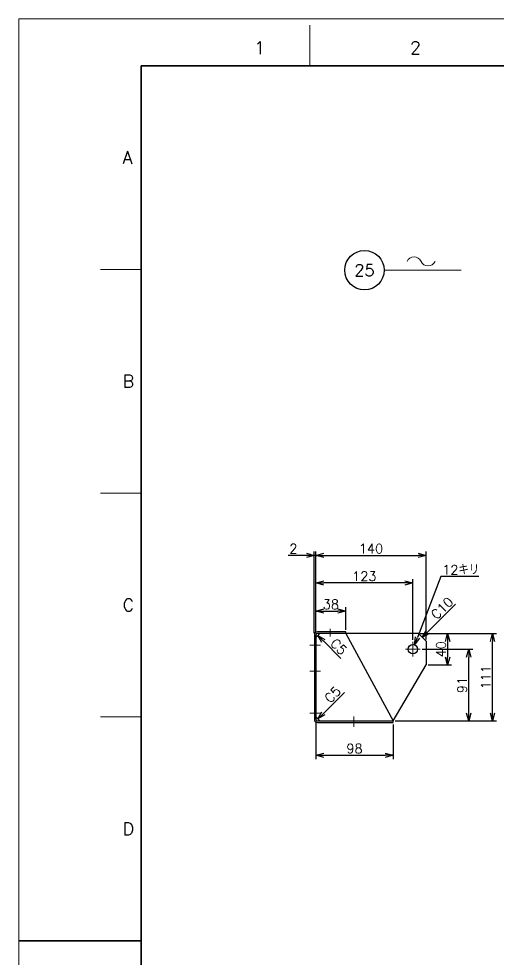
# Model space of a CAD drawing. Header units: millimetres. Extents: x 0 to 3313, y -19 to 2332.
# Drawn here: x 0 to 608, y 1138 to 2332 of the extents above; entities that cross this region are included whole.
import ezdxf
from ezdxf import colors
from ezdxf.entities.mleader import LeaderData, LeaderLine
from ezdxf.enums import TextEntityAlignment as Align
from ezdxf.math import Vec2, Vec3

# ---------------------------------------------------------------- set-up
doc = ezdxf.new("R2010")
doc.units = ezdxf.units.MM
doc.header["$LTSCALE"] = 1.6
doc.header["$PDMODE"] = 99
doc.header["$PDSIZE"] = 1
doc.linetypes.add('CENTER2', pattern=[28.575, 19.05, -3.175, 3.175, -3.175])
for name, color, linetype, lineweight in [('05_CENTER', 4, 'CENTER2', 13), ('08_DIM', 3, 'Continuous', 13), ('90_FRAME', 5, 'Continuous', 35)]:
    doc.layers.add(name, color=color, linetype=linetype, lineweight=lineweight)
doc.layers.add('10_DRAFT', color=8, linetype='Continuous', lineweight=0, plot=False)
doc.layers.add('91_BLANK', color=5, linetype='Continuous', lineweight=0, plot=False)
doc.styles.add('KSS_TXT', font='txt.shx', dxfattribs={"bigfont": 'extfont2.shx'})
doc.styles.get("Standard").update_dxf_attribs({"font": 'txt.shx', "bigfont": 'extfont2.shx'})
doc.dimstyles.new('KSS_DIM', dxfattribs={"dimscale": 4, "dimtxt": 3, "dimasz": 2.5, "dimexe": 1.25, "dimexo": 0.625, "dimtad": 1, "dimdsep": 46, "dimtxsty": 'KSS_TXT', "dimblk": 'OPEN30', "dimcen": 0, "dimazin": 2, "dimtfac": 0.75, "dimtmove": 0, "dimatfit": 3, "dimldrblk": 'OPEN30', "dimfxl": 1.25, "dimtolj": 1, "dimarcsym": 0})
doc.dimstyles.new('KSS_DIM$3', dxfattribs={"dimscale": 4, "dimtxt": 3, "dimasz": 2.5, "dimexe": 1.25, "dimexo": 0.625, "dimtad": 1, "dimtih": 1, "dimtoh": 1, "dimdsep": 46, "dimtxsty": 'KSS_TXT', "dimblk": 'OPEN30', "dimcen": 0, "dimazin": 2, "dimtfac": 0.75, "dimtofl": 0, "dimtmove": 0, "dimatfit": 3, "dimldrblk": 'OPEN30', "dimfxl": 1.25, "dimtolj": 1, "dimarcsym": 0})

# ---------------------------------------------------------------- blocks, each defined once
blk = doc.blocks.new('AM_BALLOON1')
at = {"transparency": 16777216}
blk.add_circle((0, 0), 5, dxfattribs=at)
blk.add_attdef('B_NUMBER', text='', height=3, dxfattribs=at).set_placement((0, 0), align=Align.MIDDLE_CENTER)
blk = doc.blocks.new('_OPEN')
at = {"color": 0, "linetype": 'ByBlock'}
for p, q in [((-1, 0.17), (0, 0)), ((0, 0), (-1, -0.17)), ((0, 0), (-1, 0))]:
    blk.add_line(p, q, dxfattribs=at)
blk = doc.blocks.new('p1ba05')
for centre, start, end in [((-2.95, 0.29), 24.2276, 155.5758), ((0, 1.62), 204.2276, 335.5758)]:
    blk.add_arc(centre, 1.62, start, end)
blk = doc.blocks.new('_Open30')
at = {"color": 0, "linetype": 'ByBlock', "lineweight": -2}
for p, q in [((-1, 0.27), (0, 0)), ((0, 0), (-1, -0.27)), ((0, 0), (-1, 0))]:
    blk.add_line(p, q, dxfattribs=at)
blk = doc.blocks.new('*D18')
at = {"layer": '08_DIM', "color": 0, "lineweight": -2, "transparency": 16777216}
for p, q in [((377, 1552.1), (377, 1585)), ((387, 1580), (405, 1580)), ((415, 1556.1), (415, 1585))]:
    blk.add_line(p, q, dxfattribs=at)
at = {"layer": 'Defpoints', "color": 0, "transparency": 16777216}
for p in [(415, 1580), (415, 1553.6), (377, 1549.6)]:
    blk.add_point(p, dxfattribs=at)
at = {"layer": '08_DIM', "color": 0, "lineweight": -2, "transparency": 16777216, "xscale": 10, "yscale": 10, "zscale": 10, "rotation": 180}
blk.add_blockref('_Open30', (377, 1580), dxfattribs=at)
at = {"layer": '08_DIM', "color": 0, "lineweight": -2, "transparency": 16777216, "xscale": 10, "yscale": 10, "zscale": 10}
blk.add_blockref('_Open30', (415, 1580), dxfattribs=at)
at = {"layer": '08_DIM', "color": 0, "transparency": 16777216, "insert": (396, 1588.5), "char_height": 12, "attachment_point": 5, "style": 'KSS_TXT'}
blk.add_mtext('\\A1;38', dxfattribs=at)
blk = doc.blocks.new('*D19')
at = {"layer": '08_DIM', "color": 0, "lineweight": -2, "transparency": 16777216}
for p, q in [((377, 1552.1), (377, 1655.7)), ((387, 1650.7), (507, 1650.7)), ((517, 1544.1), (517, 1655.7))]:
    blk.add_line(p, q, dxfattribs=at)
at = {"layer": 'Defpoints', "color": 0, "transparency": 16777216}
for p in [(517, 1650.7), (377, 1549.6), (517, 1541.6)]:
    blk.add_point(p, dxfattribs=at)
at = {"layer": '08_DIM', "color": 0, "lineweight": -2, "transparency": 16777216, "xscale": 10, "yscale": 10, "zscale": 10, "rotation": 180}
blk.add_blockref('_Open30', (377, 1650.7), dxfattribs=at)
at = {"layer": '08_DIM', "color": 0, "lineweight": -2, "transparency": 16777216, "xscale": 10, "yscale": 10, "zscale": 10}
blk.add_blockref('_Open30', (517, 1650.7), dxfattribs=at)
at = {"layer": '08_DIM', "color": 0, "transparency": 16777216, "insert": (447, 1659.2), "char_height": 12, "attachment_point": 5, "style": 'KSS_TXT'}
blk.add_mtext('\\A1;140', dxfattribs=at)
blk = doc.blocks.new('*D20')
at = {"layer": '08_DIM', "color": 0, "lineweight": -2, "transparency": 16777216}
for p, q in [((377, 1552.1), (377, 1620.7)), ((490, 1615.7), (387, 1615.7)), ((500, 1543.5), (500, 1620.7))]:
    blk.add_line(p, q, dxfattribs=at)
at = {"layer": 'Defpoints', "color": 0, "transparency": 16777216}
for p in [(377, 1615.7), (377, 1549.6), (500, 1541)]:
    blk.add_point(p, dxfattribs=at)
at = {"layer": '08_DIM', "color": 0, "lineweight": -2, "transparency": 16777216, "xscale": 10, "yscale": 10, "zscale": 10, "rotation": 180}
blk.add_blockref('_Open30', (377, 1615.7), dxfattribs=at)
at = {"layer": '08_DIM', "color": 0, "lineweight": -2, "transparency": 16777216, "xscale": 10, "yscale": 10, "zscale": 10}
blk.add_blockref('_Open30', (500, 1615.7), dxfattribs=at)
at = {"layer": '08_DIM', "color": 0, "transparency": 16777216, "insert": (438.5, 1624.2), "char_height": 12, "attachment_point": 5, "style": 'KSS_TXT'}
blk.add_mtext('\\A1;123', dxfattribs=at)
blk = doc.blocks.new('*D21')
at = {"layer": '08_DIM', "color": 0, "lineweight": -2, "transparency": 16777216}
for p, q in [((377, 1440.1), (377, 1392)), ((475, 1436.1), (475, 1392)), ((387, 1397), (465, 1397))]:
    blk.add_line(p, q, dxfattribs=at)
at = {"layer": 'Defpoints', "color": 0, "transparency": 16777216}
for p in [(377, 1442.6), (475, 1438.6), (475, 1397)]:
    blk.add_point(p, dxfattribs=at)
at = {"layer": '08_DIM', "color": 0, "lineweight": -2, "transparency": 16777216, "xscale": 10, "yscale": 10, "zscale": 10, "rotation": 180}
blk.add_blockref('_Open30', (377, 1397), dxfattribs=at)
at = {"layer": '08_DIM', "color": 0, "lineweight": -2, "transparency": 16777216, "xscale": 10, "yscale": 10, "zscale": 10}
blk.add_blockref('_Open30', (475, 1397), dxfattribs=at)
at = {"layer": '08_DIM', "color": 0, "transparency": 16777216, "insert": (426, 1405.5), "char_height": 12, "attachment_point": 5, "style": 'KSS_TXT'}
blk.add_mtext('\\A1;98', dxfattribs=at)
blk = doc.blocks.new('*D22')
at = {"layer": '08_DIM', "color": 0, "lineweight": -2, "transparency": 16777216}
for p, q in [((511.9, 1531.6), (576, 1531.6)), ((571, 1450.6), (571, 1521.6)), ((477.5, 1440.6), (576, 1440.6))]:
    blk.add_line(p, q, dxfattribs=at)
at = {"layer": 'Defpoints', "color": 0, "transparency": 16777216}
for p in [(509.4, 1531.6), (571, 1531.6), (475, 1440.6)]:
    blk.add_point(p, dxfattribs=at)
at = {"layer": '08_DIM', "color": 0, "lineweight": -2, "transparency": 16777216, "xscale": 10, "yscale": 10, "zscale": 10}
for p, rotation in [((571, 1531.6), 90), ((571, 1440.6), 270)]:
    blk.add_blockref('_Open30', p, dxfattribs=dict(at, rotation=rotation))
at = {"layer": '08_DIM', "color": 0, "transparency": 16777216, "insert": (562.5, 1486.1), "char_height": 12, "attachment_point": 5, "rotation": 90, "style": 'KSS_TXT'}
blk.add_mtext('\\A1;91', dxfattribs=at)
blk = doc.blocks.new('*D23')
at = {"layer": '08_DIM', "color": 0, "lineweight": -2, "transparency": 16777216}
for p, q in [((509.5, 1551.6), (549.2, 1551.6)), ((544.2, 1541.6), (544.2, 1521.6)), ((519.5, 1511.6), (549.2, 1511.6))]:
    blk.add_line(p, q, dxfattribs=at)
at = {"layer": 'Defpoints', "color": 0, "transparency": 16777216}
for p in [(507, 1551.6), (517, 1511.6), (544.2, 1511.6)]:
    blk.add_point(p, dxfattribs=at)
at = {"layer": '08_DIM', "color": 0, "lineweight": -2, "transparency": 16777216, "xscale": 10, "yscale": 10, "zscale": 10}
for p, rotation in [((544.2, 1551.6), 90), ((544.2, 1511.6), 270)]:
    blk.add_blockref('_Open30', p, dxfattribs=dict(at, rotation=rotation))
at = {"layer": '08_DIM', "color": 0, "transparency": 16777216, "insert": (535.7, 1531.6), "char_height": 12, "attachment_point": 5, "rotation": 90, "style": 'KSS_TXT'}
blk.add_mtext('\\A1;40', dxfattribs=at)
blk = doc.blocks.new('*D24')
at = {"layer": '08_DIM', "color": 0, "lineweight": -2, "transparency": 16777216}
for p, q in [((365, 1650.7), (342, 1650.7)), ((375, 1552.1), (375, 1655.7)), ((377, 1650.7), (375, 1650.7)), ((377, 1552.1), (377, 1655.7)), ((387, 1650.7), (397, 1650.7))]:
    blk.add_line(p, q, dxfattribs=at)
at = {"layer": 'Defpoints', "color": 0, "transparency": 16777216}
for p in [(375, 1650.7), (375, 1549.6), (377, 1549.6)]:
    blk.add_point(p, dxfattribs=at)
at = {"layer": '08_DIM', "color": 0, "lineweight": -2, "transparency": 16777216, "xscale": 10, "yscale": 10, "zscale": 10}
blk.add_blockref('_Open30', (375, 1650.7), dxfattribs=at)
at = {"layer": '08_DIM', "color": 0, "lineweight": -2, "transparency": 16777216, "xscale": 10, "yscale": 10, "zscale": 10, "rotation": 180}
blk.add_blockref('_Open30', (377, 1650.7), dxfattribs=at)
at = {"layer": '08_DIM', "color": 0, "transparency": 16777216, "insert": (348.5, 1659.2), "char_height": 12, "attachment_point": 5, "style": 'KSS_TXT'}
blk.add_mtext('\\A1;2', dxfattribs=at)
blk = doc.blocks.new('*D25')
at = {"layer": '08_DIM', "color": 0, "lineweight": -2, "transparency": 16777216}
for p, q in [((509.5, 1551.6), (606.1, 1551.6)), ((601.1, 1450.6), (601.1, 1541.6)), ((477.5, 1440.6), (606.1, 1440.6))]:
    blk.add_line(p, q, dxfattribs=at)
at = {"layer": 'Defpoints', "color": 0, "transparency": 16777216}
for p in [(507, 1551.6), (601.1, 1551.6), (475, 1440.6)]:
    blk.add_point(p, dxfattribs=at)
at = {"layer": '08_DIM', "color": 0, "lineweight": -2, "transparency": 16777216, "xscale": 10, "yscale": 10, "zscale": 10}
for p, rotation in [((601.1, 1551.6), 90), ((601.1, 1440.6), 270)]:
    blk.add_blockref('_Open30', p, dxfattribs=dict(at, rotation=rotation))
at = {"layer": '08_DIM', "color": 0, "transparency": 16777216, "insert": (592.6, 1496.1), "char_height": 12, "attachment_point": 5, "rotation": 90, "style": 'KSS_TXT'}
blk.add_mtext('\\A1;111', dxfattribs=at)
blk = doc.blocks.new('*D26')
at = {"layer": '08_DIM', "color": 0, "lineweight": -2, "transparency": 16777216}
for p, q in [((535.5, 1623.8), (505.8, 1546.6)), ((583.6, 1623.8), (535.5, 1623.8))]:
    blk.add_line(p, q, dxfattribs=at)
at = {"layer": 'Defpoints', "color": 0, "transparency": 16777216}
for p in [(502.2, 1537.2), (497.9, 1526)]:
    blk.add_point(p, dxfattribs=at)
at = {"layer": '08_DIM', "color": 0, "lineweight": -2, "transparency": 16777216, "xscale": 10, "yscale": 10, "zscale": 10, "rotation": 248.9499802770362}
blk.add_blockref('_Open30', (502.2, 1537.2), dxfattribs=at)
at = {"layer": '08_DIM', "color": 0, "transparency": 16777216, "insert": (560.8, 1632.3), "char_height": 12, "attachment_point": 5, "style": 'KSS_TXT'}
blk.add_mtext('\\A1;12キリ', dxfattribs=at)
blk = doc.blocks.new('*D31')
at = {"layer": '08_DIM', "color": 0, "lineweight": -2, "transparency": 16777216}
blk.add_line((519.1, 1553.7), (554, 1588.6), dxfattribs=at)
at = {"layer": 'Defpoints', "color": 0, "transparency": 16777216}
for p in [(574.1, 1608.7), (574.1, 1608.7), (512, 1546.6)]:
    blk.add_point(p, dxfattribs=at)
at = {"layer": '08_DIM', "color": 0, "lineweight": -2, "transparency": 16777216, "xscale": 10, "yscale": 10, "zscale": 10, "rotation": 225}
blk.add_blockref('_Open30', (512, 1546.6), dxfattribs=at)
at = {"layer": '08_DIM', "color": 0, "transparency": 16777216, "insert": (537.1, 1583.7), "char_height": 12, "attachment_point": 5, "rotation": 45, "style": 'KSS_TXT'}
blk.add_mtext('\\A1;C10', dxfattribs=at)
blk = doc.blocks.new('*D32')
at = {"layer": '08_DIM', "color": 0, "lineweight": -2, "transparency": 16777216}
blk.add_line((386.6, 1450.2), (413.2, 1476.8), dxfattribs=at)
at = {"layer": 'Defpoints', "color": 0, "transparency": 16777216}
for p in [(429.2, 1492.8), (429.2, 1492.8), (379.5, 1443.1)]:
    blk.add_point(p, dxfattribs=at)
at = {"layer": '08_DIM', "color": 0, "lineweight": -2, "transparency": 16777216, "xscale": 10, "yscale": 10, "zscale": 10, "rotation": 225}
blk.add_blockref('_Open30', (379.5, 1443.1), dxfattribs=at)
at = {"layer": '08_DIM', "color": 0, "transparency": 16777216, "insert": (398.3, 1474), "char_height": 12, "attachment_point": 5, "rotation": 45, "style": 'KSS_TXT'}
blk.add_mtext('\\A1;C5', dxfattribs=at)
blk = doc.blocks.new('*D33')
at = {"layer": '08_DIM', "color": 0, "lineweight": -2, "transparency": 16777216}
blk.add_line((386.6, 1542.1), (408.7, 1520), dxfattribs=at)
at = {"layer": 'Defpoints', "color": 0, "transparency": 16777216}
for p in [(379.5, 1549.1), (420.2, 1508.5), (420.2, 1508.5)]:
    blk.add_point(p, dxfattribs=at)
at = {"layer": '08_DIM', "color": 0, "lineweight": -2, "transparency": 16777216, "xscale": 10, "yscale": 10, "zscale": 10, "rotation": 135}
blk.add_blockref('_Open30', (379.5, 1549.1), dxfattribs=at)
at = {"layer": '08_DIM', "color": 0, "transparency": 16777216, "insert": (405.9, 1534.8), "char_height": 12, "attachment_point": 5, "rotation": 315, "style": 'KSS_TXT'}
blk.add_mtext('\\A1;C5', dxfattribs=at)

msp = doc.modelspace()

# ---------------------------------------------------------------- linework, layer by layer
at = {"color": 0}
for p, q in [((377.046, 1546.642), (382.046, 1551.642)), ((415.046, 1551.642), (379.046, 1551.642)), ((415.046, 1551.642), (415.046, 1553.642)), ((507.046, 1551.642), (415.046, 1551.642)), ((415.046, 1551.642), (475.046, 1440.642)), ((507.046, 1551.642), (517.046, 1541.642)), ((377.046, 1549.642), (377.046, 1442.642)), ((517.046, 1541.642), (517.046, 1511.642)), ((475.046, 1440.642), (517.046, 1511.642)), ((377.046, 1445.642), (382.046, 1440.642)), ((379.046, 1440.642), (475.046, 1440.642))]:
    msp.add_line(p, q, dxfattribs=at)
msp.add_lwpolyline([(415.046, 1553.642), (379.046, 1553.642, 0.41421356), (375.046, 1549.642), (375.046, 1442.642, 0.41421356), (379.046, 1438.642), (475.046, 1438.642), (475.046, 1440.642)], format="xyb", dxfattribs=at)
msp.add_circle((500.046, 1531.642), 6, dxfattribs=at)
for centre, start, end in [((379.046, 1549.642), 90, 180), ((379.046, 1442.642), 180, 270)]:
    msp.add_arc(centre, 2, start, end, dxfattribs=at)
at = {"layer": '05_CENTER'}
for p, q in [((395.046, 1557.551), (395.046, 1547.733)), ((500.046, 1522.301), (500.046, 1540.983)), ((382.652, 1536.642), (369.438, 1536.642)), ((509.387, 1531.642), (490.705, 1531.642)), ((382.652, 1503.642), (369.438, 1503.642)), ((382.653, 1450.642), (369.438, 1450.642)), ((425.046, 1433.036), (425.046, 1446.25))]:
    msp.add_line(p, q, dxfattribs=at)
at = {"layer": '08_DIM'}
msp.add_line((463.698, 2012.539), (561.304, 2012.539), dxfattribs=at)
at = {"layer": '10_DRAFT'}
msp.add_line((377.046, 1493.642), (375.046, 1493.642), dxfattribs=at)
at = {"layer": '90_FRAME', "color": 4, "lineweight": 13}
for p, q in [((369.502, 2271.831), (369.502, 2323.679)), ((155.384, 2013.69), (103.536, 2013.69)), ((155.384, 1729.701), (103.536, 1729.701)), ((155.384, 1445.713), (103.536, 1445.713))]:
    msp.add_line(p, q, dxfattribs=at)
at = {"layer": '90_FRAME'}
msp.add_line((0, 1161.724), (155.384, 1161.724), dxfattribs=at)
msp.add_lwpolyline([(155.384, 51.616), (3260.956, 51.616), (3260.956, 2271.831), (155.384, 2271.831)], close=True, dxfattribs=at)
at = {"layer": '91_BLANK'}
msp.add_lwpolyline([(0, 0), (3312.803, 0), (3312.803, 2331.679), (0, 2331.679)], close=True, dxfattribs=at)

# ---------------------------------------------------------------- block references
at = {"layer": '08_DIM', "xscale": 6, "yscale": 6, "zscale": 6}
msp.add_blockref('p1ba05', (519.348, 2018.01), dxfattribs=at)

# ---------------------------------------------------------------- texts
at = {"layer": '90_FRAME', "color": 0, "lineweight": 13, "style": 'KSS_TXT'}
for s, p in [('1', (305.507, 2282.158)), ('2', (503.368, 2282.158))]:
    msp.add_text(s, height=16, dxfattribs=at).set_placement(p, align=Align.BOTTOM_CENTER)
for s, p in [('A', (131.829, 2155.685)), ('B', (131.829, 1871.696)), ('C', (131.829, 1587.707)), ('D', (131.829, 1303.718))]:
    msp.add_text(s, height=16, dxfattribs=at).set_placement(p, align=Align.MIDDLE_LEFT)

# ---------------------------------------------------------------- dimensions: what is measured, and where the dimension line sits
at = {"layer": '08_DIM'}
for base, p1, p2, picture, middle in [((375.046, 1650.669), (377.046, 1549.642), (375.046, 1549.642), '*D24', (348.546, 1659.169)), ((517.046, 1650.669), (377.046, 1549.642), (517.046, 1541.642), '*D19', (447.046, 1659.169)), ((377.046, 1615.733), (500.046, 1540.983), (377.046, 1549.642), '*D20', (438.546, 1624.233)), ((415.046, 1580.035), (377.046, 1549.642), (415.046, 1553.642), '*D18', (396.046, 1588.535)), ((475.046, 1397.025), (377.046, 1442.642), (475.046, 1438.642), '*D21', (426.046, 1405.525))]:
    dim = msp.add_linear_dim(base=base, p1=p1, p2=p2, dimstyle='KSS_DIM', override={"dimarcsym": 1}, dxfattribs=at)
    dim.commit()
    dim.dimension.update_dxf_attribs({"geometry": picture, "text_midpoint": middle})
dim = msp.add_diameter_dim_2p(p1=(497.891, 1526.043), p2=(502.201, 1537.242), text='<>キリ', dimstyle='KSS_DIM$3', override={"dimpost": '<>', "dimtix": 1, "dimarcsym": 1}, dxfattribs=at)
dim.commit()
dim.dimension.update_dxf_attribs({"geometry": '*D26', "text_midpoint": (560.8, 1623.764), "dimtype": 163})
for p1, p2, text, picture, middle in [((512.046, 1546.642), (574.129, 1608.726), 'C10', '*D31', (537.077, 1583.694)), ((379.546, 1549.142), (420.159, 1508.529), 'C5', '*D33', (405.862, 1534.846)), ((379.546, 1443.142), (429.172, 1492.768), 'C5', '*D32', (398.348, 1473.966))]:
    dim = msp.add_aligned_dim(p1=p1, p2=p2, distance=0, text=text, dimstyle='KSS_DIM', override={"dimse1": 1, "dimse2": 1, "dimsd2": 1, "dimarcsym": 1}, dxfattribs=at)
    dim.commit()
    dim.dimension.update_dxf_attribs({"geometry": picture, "text_midpoint": middle})
for base, p1, p2, picture, middle in [((601.073, 1551.642), (475.046, 1440.642), (507.046, 1551.642), '*D25', (592.573, 1496.142)), ((544.207, 1511.642), (507.046, 1551.642), (517.046, 1511.642), '*D23', (535.707, 1531.642)), ((571.035, 1531.642), (475.046, 1440.642), (509.387, 1531.642), '*D22', (562.535, 1486.142))]:
    dim = msp.add_linear_dim(base=base, p1=p1, p2=p2, angle=90, dimstyle='KSS_DIM', override={"dimarcsym": 1}, dxfattribs=at)
    dim.commit()
    dim.dimension.update_dxf_attribs({"geometry": picture, "text_midpoint": middle})

# ---------------------------------------------------------------- leaders
ml = msp.add_multileader_block('Standard', dxfattribs=at)
ml.set_content('AM_BALLOON1', color=256, scale=5)
ml.set_attribute('B_NUMBER', '25', width=0)
ml.set_leader_properties(color=256, linetype='ByLayer', lineweight=-1)
ml.set_arrow_properties(name='OPEN')
ml.build(insert=Vec2(0, 0))
ml.multileader.update_dxf_attribs({"leader_type": 0, "has_dogleg": 0, "text_right_attachment_type": 6, "dogleg_length": 0, "arrow_head_size": 10, "scale": 2.5, "block_connection_type": 1})
ctx = ml.context
ctx.base_point, ctx.scale, ctx.char_height, ctx.arrow_head_size, ctx.landing_gap_size, ctx.plane_origin = Vec3(438.663, 2012.571), 2.5, 20, 10, 10, Vec3(438.663, 2012.571)
ctx.right_attachment, ctx.attachment_type = 6, 1
notes = []
notes.append((ctx, [(0, (0, 0, 0), (0, 0), (1, 0), 1, [])]))
ctx.block.insert = Vec3(438.663, 2012.571)
ml = msp.add_multileader_block('Standard', dxfattribs=at)
ml.set_content('AM_BALLOON1', color=256, scale=5)
ml.set_attribute('B_NUMBER', '26', width=0)
ml.set_leader_properties(color=256, linetype='ByLayer', lineweight=-1)
ml.set_arrow_properties(name='OPEN')
ml.build(insert=Vec2(0, 0))
ml.multileader.update_dxf_attribs({"leader_type": 0, "has_dogleg": 0, "text_right_attachment_type": 6, "dogleg_length": 0, "arrow_head_size": 10, "scale": 2.5, "block_connection_type": 1})
ctx = ml.context
ctx.base_point, ctx.scale, ctx.char_height, ctx.arrow_head_size, ctx.landing_gap_size, ctx.plane_origin = Vec3(1917.471, 2012.571), 2.5, 20, 10, 10, Vec3(1917.471, 2012.571)
ctx.right_attachment, ctx.attachment_type = 6, 1
notes.append((ctx, [(0, (0, 0, 0), (0, 0), (1, 0), 1, [])]))
ctx.block.insert = Vec3(1917.471, 2012.571)
for ctx, leaders in notes:
    for number, flags, end, landing, length, lines in leaders:
        leader = LeaderData()
        leader.index, (leader.has_last_leader_line, leader.has_dogleg_vector, leader.attachment_direction) = number, flags
        leader.last_leader_point, leader.dogleg_vector, leader.dogleg_length = Vec3(end), Vec3(landing), length
        for number, points, colour, breaks in lines:
            line = LeaderLine()
            line.index, line.vertices, line.color, line.breaks = number, Vec3.list(points), colors.encode_raw_color(colour), breaks
            leader.lines.append(line)
        ctx.leaders.append(leader)

doc.saveas('drawing.dxf')
